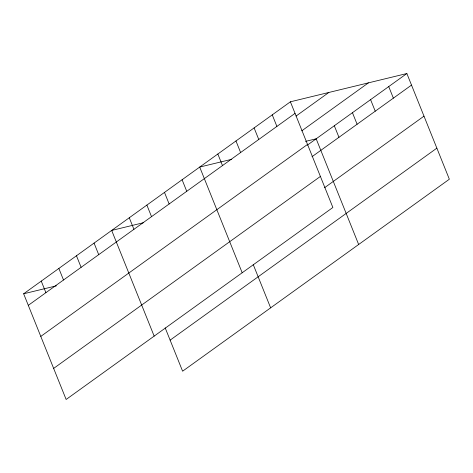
<?xml version="1.0" encoding="UTF-8"?>
<svg xmlns="http://www.w3.org/2000/svg" width="473" height="473" viewBox="0 0 473 473"><rect width="100%" height="100%" fill="white"/><g stroke="black" fill="none" stroke-linecap="round" stroke-linejoin="round"><path stroke-width="0.71" d="M290.392 101.801L332.88 207.487L66.137 399.472L23.65 293.78L290.392 101.801L406.863 73.528L449.35 179.22L182.608 371.199L165.195 327.884M28.297 305.345L295.04 113.36M296.063 116.056L328.83 92.472M301.727 130.867L368.426 82.858M40.784 336.409L307.527 144.425M307.367 145.14L406.863 73.528M312.014 156.699L411.51 85.093M53.65 368.408L320.392 176.429M324.502 187.763L423.997 116.151M170.12 340.14L436.863 148.155M231.729 159.3L199.701 167.075L242.188 272.761M305.493 141.392L316.171 138.802L358.658 244.494M143.703 222.653L111.675 230.428L154.163 336.12M23.65 293.78L56.393 285.834M388.723 86.583L393.37 98.148M370.584 99.637L375.237 111.202M352.45 112.692L357.097 124.257M334.31 125.747L338.958 137.312M272.253 114.856L276.9 126.415M254.113 127.911L258.761 139.47M235.974 140.966L240.621 152.525M217.84 154.021L222.487 165.58M253.221 264.525L270.633 307.846M182.093 179.746L186.74 191.305M164.492 192.416L169.139 203.981M146.884 205.087L151.531 216.652M129.277 217.757L133.93 229.322M94.068 243.098L98.715 254.663M76.466 255.769L81.114 267.334M58.859 268.439L63.506 280.004M41.257 281.11L45.905 292.675"/></g></svg>
